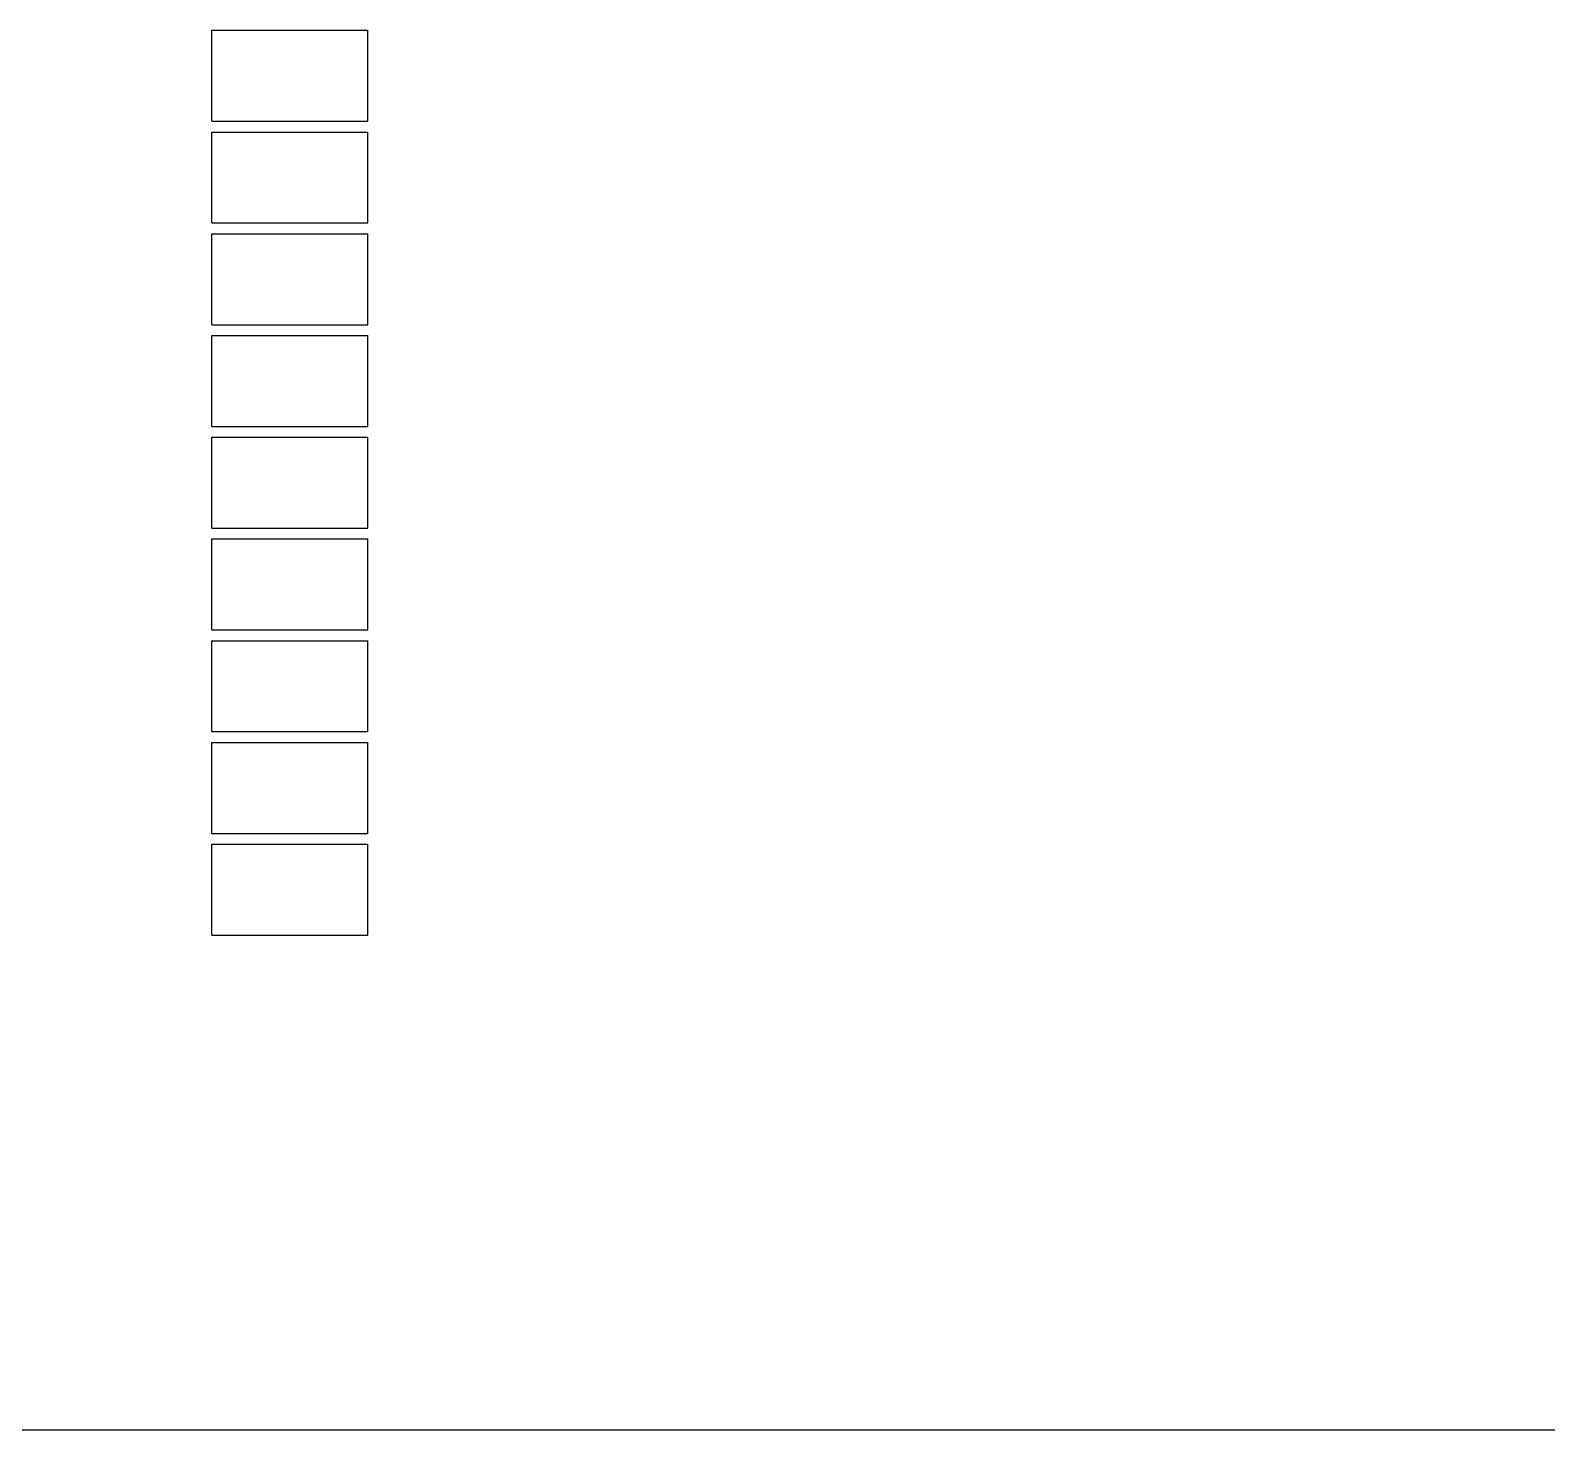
# Model space of a CAD drawing. Header units: metres. Extents: x -45 to 241, y 0 to 388.
# Drawn here: x 99.7 to 169.8, y 70 to 134.6 of the extents above; entities that cross this region are included whole.
import ezdxf

# ---------------------------------------------------------------- set-up
doc = ezdxf.new("R2010")
doc.units = ezdxf.units.M

msp = doc.modelspace()

# ---------------------------------------------------------------- linework, layer by layer
for points in [[(108.123, 130.45), (108.123, 130.517), (108.123, 130.583), (108.123, 130.65), (108.123, 130.717), (108.123, 130.783), (108.123, 130.85), (108.123, 130.917), (108.123, 130.983), (108.123, 131.05), (108.123, 131.117), (108.123, 131.183), (108.123, 131.25), (108.123, 131.317), (108.123, 131.383), (108.123, 131.45), (108.123, 131.517), (108.123, 131.583), (108.123, 131.65), (108.123, 131.717), (108.123, 131.783), (108.123, 131.85), (108.123, 131.917), (108.123, 131.983), (108.123, 132.05), (108.123, 132.117), (108.123, 132.183), (108.123, 132.25), (108.123, 132.317), (108.123, 132.383), (108.123, 132.45), (108.123, 132.517), (108.123, 132.583), (108.123, 132.65), (108.123, 132.717), (108.123, 132.783), (108.123, 132.85), (108.123, 132.917), (108.123, 132.983), (108.123, 133.05), (108.123, 133.117), (108.123, 133.183), (108.123, 133.25), (108.123, 133.317), (108.123, 133.383), (108.123, 133.45), (108.123, 133.517), (108.123, 133.583), (108.123, 133.65), (108.123, 133.717), (108.123, 133.783), (108.123, 133.85), (108.123, 133.917), (108.123, 133.983), (108.123, 134.05), (108.123, 134.117), (108.123, 134.183), (108.123, 134.25), (108.123, 134.317), (108.123, 134.383), (108.123, 134.45), (108.123, 134.517), (108.123, 134.583), (108.123, 134.65)], [(108.123, 134.65), (108.237, 134.65), (108.351, 134.65), (108.466, 134.65), (108.58, 134.65), (108.694, 134.65), (108.809, 134.65), (108.923, 134.65), (109.037, 134.65), (109.152, 134.65), (109.266, 134.65), (109.38, 134.65), (109.495, 134.65), (109.609, 134.65), (109.723, 134.65), (109.838, 134.65), (109.952, 134.65), (110.066, 134.65), (110.18, 134.65), (110.295, 134.65), (110.409, 134.65), (110.523, 134.65), (110.638, 134.65), (110.752, 134.65), (110.866, 134.65), (110.981, 134.65), (111.095, 134.65), (111.209, 134.65), (111.324, 134.65), (111.438, 134.65), (111.552, 134.65), (111.667, 134.65), (111.781, 134.65), (111.895, 134.65), (112.01, 134.65), (112.124, 134.65), (112.238, 134.65), (112.353, 134.65), (112.467, 134.65), (112.581, 134.65), (112.696, 134.65), (112.81, 134.65), (112.924, 134.65), (113.039, 134.65), (113.153, 134.65), (113.267, 134.65), (113.382, 134.65), (113.496, 134.65), (113.61, 134.65), (113.725, 134.65), (113.839, 134.65), (113.953, 134.65), (114.068, 134.65), (114.182, 134.65), (114.296, 134.65), (114.411, 134.65), (114.525, 134.65), (114.639, 134.65), (114.753, 134.65), (114.868, 134.65), (114.982, 134.65), (115.096, 134.65), (115.211, 134.65), (115.325, 134.65)], [(115.325, 130.45), (115.325, 130.517), (115.325, 130.583), (115.325, 130.65), (115.325, 130.717), (115.325, 130.783), (115.325, 130.85), (115.325, 130.917), (115.325, 130.983), (115.325, 131.05), (115.325, 131.117), (115.325, 131.183), (115.325, 131.25), (115.325, 131.317), (115.325, 131.383), (115.325, 131.45), (115.325, 131.517), (115.325, 131.583), (115.325, 131.65), (115.325, 131.717), (115.325, 131.783), (115.325, 131.85), (115.325, 131.917), (115.325, 131.983), (115.325, 132.05), (115.325, 132.117), (115.325, 132.183), (115.325, 132.25), (115.325, 132.317), (115.325, 132.383), (115.325, 132.45), (115.325, 132.517), (115.325, 132.583), (115.325, 132.65), (115.325, 132.717), (115.325, 132.783), (115.325, 132.85), (115.325, 132.917), (115.325, 132.983), (115.325, 133.05), (115.325, 133.117), (115.325, 133.183), (115.325, 133.25), (115.325, 133.317), (115.325, 133.383), (115.325, 133.45), (115.325, 133.517), (115.325, 133.583), (115.325, 133.65), (115.325, 133.717), (115.325, 133.783), (115.325, 133.85), (115.325, 133.917), (115.325, 133.983), (115.325, 134.05), (115.325, 134.117), (115.325, 134.183), (115.325, 134.25), (115.325, 134.317), (115.325, 134.383), (115.325, 134.45), (115.325, 134.517), (115.325, 134.583), (115.325, 134.65)], [(108.123, 130.45), (108.237, 130.45), (108.351, 130.45), (108.466, 130.45), (108.58, 130.45), (108.694, 130.45), (108.809, 130.45), (108.923, 130.45), (109.037, 130.45), (109.152, 130.45), (109.266, 130.45), (109.38, 130.45), (109.495, 130.45), (109.609, 130.45), (109.723, 130.45), (109.838, 130.45), (109.952, 130.45), (110.066, 130.45), (110.18, 130.45), (110.295, 130.45), (110.409, 130.45), (110.523, 130.45), (110.638, 130.45), (110.752, 130.45), (110.866, 130.45), (110.981, 130.45), (111.095, 130.45), (111.209, 130.45), (111.324, 130.45), (111.438, 130.45), (111.552, 130.45), (111.667, 130.45), (111.781, 130.45), (111.895, 130.45), (112.01, 130.45), (112.124, 130.45), (112.238, 130.45), (112.353, 130.45), (112.467, 130.45), (112.581, 130.45), (112.696, 130.45), (112.81, 130.45), (112.924, 130.45), (113.039, 130.45), (113.153, 130.45), (113.267, 130.45), (113.382, 130.45), (113.496, 130.45), (113.61, 130.45), (113.725, 130.45), (113.839, 130.45), (113.953, 130.45), (114.068, 130.45), (114.182, 130.45), (114.296, 130.45), (114.411, 130.45), (114.525, 130.45), (114.639, 130.45), (114.753, 130.45), (114.868, 130.45), (114.982, 130.45), (115.096, 130.45), (115.211, 130.45), (115.325, 130.45)], [(108.123, 125.75), (108.123, 125.817), (108.123, 125.883), (108.123, 125.95), (108.123, 126.017), (108.123, 126.083), (108.123, 126.15), (108.123, 126.217), (108.123, 126.283), (108.123, 126.35), (108.123, 126.417), (108.123, 126.483), (108.123, 126.55), (108.123, 126.617), (108.123, 126.683), (108.123, 126.75), (108.123, 126.817), (108.123, 126.883), (108.123, 126.95), (108.123, 127.017), (108.123, 127.083), (108.123, 127.15), (108.123, 127.217), (108.123, 127.283), (108.123, 127.35), (108.123, 127.417), (108.123, 127.483), (108.123, 127.55), (108.123, 127.617), (108.123, 127.683), (108.123, 127.75), (108.123, 127.817), (108.123, 127.883), (108.123, 127.95), (108.123, 128.017), (108.123, 128.083), (108.123, 128.15), (108.123, 128.217), (108.123, 128.283), (108.123, 128.35), (108.123, 128.417), (108.123, 128.483), (108.123, 128.55), (108.123, 128.617), (108.123, 128.683), (108.123, 128.75), (108.123, 128.817), (108.123, 128.883), (108.123, 128.95), (108.123, 129.017), (108.123, 129.083), (108.123, 129.15), (108.123, 129.217), (108.123, 129.283), (108.123, 129.35), (108.123, 129.417), (108.123, 129.483), (108.123, 129.55), (108.123, 129.617), (108.123, 129.683), (108.123, 129.75), (108.123, 129.817), (108.123, 129.883), (108.123, 129.95)], [(108.123, 129.95), (108.237, 129.95), (108.351, 129.95), (108.466, 129.95), (108.58, 129.95), (108.694, 129.95), (108.809, 129.95), (108.923, 129.95), (109.037, 129.95), (109.152, 129.95), (109.266, 129.95), (109.38, 129.95), (109.495, 129.95), (109.609, 129.95), (109.723, 129.95), (109.838, 129.95), (109.952, 129.95), (110.066, 129.95), (110.18, 129.95), (110.295, 129.95), (110.409, 129.95), (110.523, 129.95), (110.638, 129.95), (110.752, 129.95), (110.866, 129.95), (110.981, 129.95), (111.095, 129.95), (111.209, 129.95), (111.324, 129.95), (111.438, 129.95), (111.552, 129.95), (111.667, 129.95), (111.781, 129.95), (111.895, 129.95), (112.01, 129.95), (112.124, 129.95), (112.238, 129.95), (112.353, 129.95), (112.467, 129.95), (112.581, 129.95), (112.696, 129.95), (112.81, 129.95), (112.924, 129.95), (113.039, 129.95), (113.153, 129.95), (113.267, 129.95), (113.382, 129.95), (113.496, 129.95), (113.61, 129.95), (113.725, 129.95), (113.839, 129.95), (113.953, 129.95), (114.068, 129.95), (114.182, 129.95), (114.296, 129.95), (114.411, 129.95), (114.525, 129.95), (114.639, 129.95), (114.753, 129.95), (114.868, 129.95), (114.982, 129.95), (115.096, 129.95), (115.211, 129.95), (115.325, 129.95)], [(115.325, 125.75), (115.325, 125.817), (115.325, 125.883), (115.325, 125.95), (115.325, 126.017), (115.325, 126.083), (115.325, 126.15), (115.325, 126.217), (115.325, 126.283), (115.325, 126.35), (115.325, 126.417), (115.325, 126.483), (115.325, 126.55), (115.325, 126.617), (115.325, 126.683), (115.325, 126.75), (115.325, 126.817), (115.325, 126.883), (115.325, 126.95), (115.325, 127.017), (115.325, 127.083), (115.325, 127.15), (115.325, 127.217), (115.325, 127.283), (115.325, 127.35), (115.325, 127.417), (115.325, 127.483), (115.325, 127.55), (115.325, 127.617), (115.325, 127.683), (115.325, 127.75), (115.325, 127.817), (115.325, 127.883), (115.325, 127.95), (115.325, 128.017), (115.325, 128.083), (115.325, 128.15), (115.325, 128.217), (115.325, 128.283), (115.325, 128.35), (115.325, 128.417), (115.325, 128.483), (115.325, 128.55), (115.325, 128.617), (115.325, 128.683), (115.325, 128.75), (115.325, 128.817), (115.325, 128.883), (115.325, 128.95), (115.325, 129.017), (115.325, 129.083), (115.325, 129.15), (115.325, 129.217), (115.325, 129.283), (115.325, 129.35), (115.325, 129.417), (115.325, 129.483), (115.325, 129.55), (115.325, 129.617), (115.325, 129.683), (115.325, 129.75), (115.325, 129.817), (115.325, 129.883), (115.325, 129.95)], [(108.123, 125.75), (108.237, 125.75), (108.351, 125.75), (108.466, 125.75), (108.58, 125.75), (108.694, 125.75), (108.809, 125.75), (108.923, 125.75), (109.037, 125.75), (109.152, 125.75), (109.266, 125.75), (109.38, 125.75), (109.495, 125.75), (109.609, 125.75), (109.723, 125.75), (109.838, 125.75), (109.952, 125.75), (110.066, 125.75), (110.18, 125.75), (110.295, 125.75), (110.409, 125.75), (110.523, 125.75), (110.638, 125.75), (110.752, 125.75), (110.866, 125.75), (110.981, 125.75), (111.095, 125.75), (111.209, 125.75), (111.324, 125.75), (111.438, 125.75), (111.552, 125.75), (111.667, 125.75), (111.781, 125.75), (111.895, 125.75), (112.01, 125.75), (112.124, 125.75), (112.238, 125.75), (112.353, 125.75), (112.467, 125.75), (112.581, 125.75), (112.696, 125.75), (112.81, 125.75), (112.924, 125.75), (113.039, 125.75), (113.153, 125.75), (113.267, 125.75), (113.382, 125.75), (113.496, 125.75), (113.61, 125.75), (113.725, 125.75), (113.839, 125.75), (113.953, 125.75), (114.068, 125.75), (114.182, 125.75), (114.296, 125.75), (114.411, 125.75), (114.525, 125.75), (114.639, 125.75), (114.753, 125.75), (114.868, 125.75), (114.982, 125.75), (115.096, 125.75), (115.211, 125.75), (115.325, 125.75)], [(108.123, 121.05), (108.123, 121.117), (108.123, 121.183), (108.123, 121.25), (108.123, 121.317), (108.123, 121.383), (108.123, 121.45), (108.123, 121.517), (108.123, 121.583), (108.123, 121.65), (108.123, 121.717), (108.123, 121.783), (108.123, 121.85), (108.123, 121.917), (108.123, 121.983), (108.123, 122.05), (108.123, 122.117), (108.123, 122.183), (108.123, 122.25), (108.123, 122.317), (108.123, 122.383), (108.123, 122.45), (108.123, 122.517), (108.123, 122.583), (108.123, 122.65), (108.123, 122.717), (108.123, 122.783), (108.123, 122.85), (108.123, 122.917), (108.123, 122.983), (108.123, 123.05), (108.123, 123.117), (108.123, 123.183), (108.123, 123.25), (108.123, 123.317), (108.123, 123.383), (108.123, 123.45), (108.123, 123.517), (108.123, 123.583), (108.123, 123.65), (108.123, 123.717), (108.123, 123.783), (108.123, 123.85), (108.123, 123.917), (108.123, 123.983), (108.123, 124.05), (108.123, 124.117), (108.123, 124.183), (108.123, 124.25), (108.123, 124.317), (108.123, 124.383), (108.123, 124.45), (108.123, 124.517), (108.123, 124.583), (108.123, 124.65), (108.123, 124.717), (108.123, 124.783), (108.123, 124.85), (108.123, 124.917), (108.123, 124.983), (108.123, 125.05), (108.123, 125.117), (108.123, 125.183), (108.123, 125.25)], [(108.123, 125.25), (108.237, 125.25), (108.351, 125.25), (108.466, 125.25), (108.58, 125.25), (108.694, 125.25), (108.809, 125.25), (108.923, 125.25), (109.037, 125.25), (109.152, 125.25), (109.266, 125.25), (109.38, 125.25), (109.495, 125.25), (109.609, 125.25), (109.723, 125.25), (109.838, 125.25), (109.952, 125.25), (110.066, 125.25), (110.18, 125.25), (110.295, 125.25), (110.409, 125.25), (110.523, 125.25), (110.638, 125.25), (110.752, 125.25), (110.866, 125.25), (110.981, 125.25), (111.095, 125.25), (111.209, 125.25), (111.324, 125.25), (111.438, 125.25), (111.552, 125.25), (111.667, 125.25), (111.781, 125.25), (111.895, 125.25), (112.01, 125.25), (112.124, 125.25), (112.238, 125.25), (112.353, 125.25), (112.467, 125.25), (112.581, 125.25), (112.696, 125.25), (112.81, 125.25), (112.924, 125.25), (113.039, 125.25), (113.153, 125.25), (113.267, 125.25), (113.382, 125.25), (113.496, 125.25), (113.61, 125.25), (113.725, 125.25), (113.839, 125.25), (113.953, 125.25), (114.068, 125.25), (114.182, 125.25), (114.296, 125.25), (114.411, 125.25), (114.525, 125.25), (114.639, 125.25), (114.753, 125.25), (114.868, 125.25), (114.982, 125.25), (115.096, 125.25), (115.211, 125.25), (115.325, 125.25)], [(115.325, 121.05), (115.325, 121.117), (115.325, 121.183), (115.325, 121.25), (115.325, 121.317), (115.325, 121.383), (115.325, 121.45), (115.325, 121.517), (115.325, 121.583), (115.325, 121.65), (115.325, 121.717), (115.325, 121.783), (115.325, 121.85), (115.325, 121.917), (115.325, 121.983), (115.325, 122.05), (115.325, 122.117), (115.325, 122.183), (115.325, 122.25), (115.325, 122.317), (115.325, 122.383), (115.325, 122.45), (115.325, 122.517), (115.325, 122.583), (115.325, 122.65), (115.325, 122.717), (115.325, 122.783), (115.325, 122.85), (115.325, 122.917), (115.325, 122.983), (115.325, 123.05), (115.325, 123.117), (115.325, 123.183), (115.325, 123.25), (115.325, 123.317), (115.325, 123.383), (115.325, 123.45), (115.325, 123.517), (115.325, 123.583), (115.325, 123.65), (115.325, 123.717), (115.325, 123.783), (115.325, 123.85), (115.325, 123.917), (115.325, 123.983), (115.325, 124.05), (115.325, 124.117), (115.325, 124.183), (115.325, 124.25), (115.325, 124.317), (115.325, 124.383), (115.325, 124.45), (115.325, 124.517), (115.325, 124.583), (115.325, 124.65), (115.325, 124.717), (115.325, 124.783), (115.325, 124.85), (115.325, 124.917), (115.325, 124.983), (115.325, 125.05), (115.325, 125.117), (115.325, 125.183), (115.325, 125.25)], [(108.123, 121.05), (108.237, 121.05), (108.351, 121.05), (108.466, 121.05), (108.58, 121.05), (108.694, 121.05), (108.809, 121.05), (108.923, 121.05), (109.037, 121.05), (109.152, 121.05), (109.266, 121.05), (109.38, 121.05), (109.495, 121.05), (109.609, 121.05), (109.723, 121.05), (109.838, 121.05), (109.952, 121.05), (110.066, 121.05), (110.18, 121.05), (110.295, 121.05), (110.409, 121.05), (110.523, 121.05), (110.638, 121.05), (110.752, 121.05), (110.866, 121.05), (110.981, 121.05), (111.095, 121.05), (111.209, 121.05), (111.324, 121.05), (111.438, 121.05), (111.552, 121.05), (111.667, 121.05), (111.781, 121.05), (111.895, 121.05), (112.01, 121.05), (112.124, 121.05), (112.238, 121.05), (112.353, 121.05), (112.467, 121.05), (112.581, 121.05), (112.696, 121.05), (112.81, 121.05), (112.924, 121.05), (113.039, 121.05), (113.153, 121.05), (113.267, 121.05), (113.382, 121.05), (113.496, 121.05), (113.61, 121.05), (113.725, 121.05), (113.839, 121.05), (113.953, 121.05), (114.068, 121.05), (114.182, 121.05), (114.296, 121.05), (114.411, 121.05), (114.525, 121.05), (114.639, 121.05), (114.753, 121.05), (114.868, 121.05), (114.982, 121.05), (115.096, 121.05), (115.211, 121.05), (115.325, 121.05)], [(108.123, 116.35), (108.123, 116.417), (108.123, 116.483), (108.123, 116.55), (108.123, 116.617), (108.123, 116.683), (108.123, 116.75), (108.123, 116.817), (108.123, 116.883), (108.123, 116.95), (108.123, 117.017), (108.123, 117.083), (108.123, 117.15), (108.123, 117.217), (108.123, 117.283), (108.123, 117.35), (108.123, 117.417), (108.123, 117.483), (108.123, 117.55), (108.123, 117.617), (108.123, 117.683), (108.123, 117.75), (108.123, 117.817), (108.123, 117.883), (108.123, 117.95), (108.123, 118.017), (108.123, 118.083), (108.123, 118.15), (108.123, 118.217), (108.123, 118.283), (108.123, 118.35), (108.123, 118.417), (108.123, 118.483), (108.123, 118.55), (108.123, 118.617), (108.123, 118.683), (108.123, 118.75), (108.123, 118.817), (108.123, 118.883), (108.123, 118.95), (108.123, 119.017), (108.123, 119.083), (108.123, 119.15), (108.123, 119.217), (108.123, 119.283), (108.123, 119.35), (108.123, 119.417), (108.123, 119.483), (108.123, 119.55), (108.123, 119.617), (108.123, 119.683), (108.123, 119.75), (108.123, 119.817), (108.123, 119.883), (108.123, 119.95), (108.123, 120.017), (108.123, 120.083), (108.123, 120.15), (108.123, 120.217), (108.123, 120.283), (108.123, 120.35), (108.123, 120.417), (108.123, 120.483), (108.123, 120.55)], [(108.123, 120.55), (108.237, 120.55), (108.351, 120.55), (108.466, 120.55), (108.58, 120.55), (108.694, 120.55), (108.809, 120.55), (108.923, 120.55), (109.037, 120.55), (109.152, 120.55), (109.266, 120.55), (109.38, 120.55), (109.495, 120.55), (109.609, 120.55), (109.723, 120.55), (109.838, 120.55), (109.952, 120.55), (110.066, 120.55), (110.18, 120.55), (110.295, 120.55), (110.409, 120.55), (110.523, 120.55), (110.638, 120.55), (110.752, 120.55), (110.866, 120.55), (110.981, 120.55), (111.095, 120.55), (111.209, 120.55), (111.324, 120.55), (111.438, 120.55), (111.552, 120.55), (111.667, 120.55), (111.781, 120.55), (111.895, 120.55), (112.01, 120.55), (112.124, 120.55), (112.238, 120.55), (112.353, 120.55), (112.467, 120.55), (112.581, 120.55), (112.696, 120.55), (112.81, 120.55), (112.924, 120.55), (113.039, 120.55), (113.153, 120.55), (113.267, 120.55), (113.382, 120.55), (113.496, 120.55), (113.61, 120.55), (113.725, 120.55), (113.839, 120.55), (113.953, 120.55), (114.068, 120.55), (114.182, 120.55), (114.296, 120.55), (114.411, 120.55), (114.525, 120.55), (114.639, 120.55), (114.753, 120.55), (114.868, 120.55), (114.982, 120.55), (115.096, 120.55), (115.211, 120.55), (115.325, 120.55)], [(115.325, 116.35), (115.325, 116.417), (115.325, 116.483), (115.325, 116.55), (115.325, 116.617), (115.325, 116.683), (115.325, 116.75), (115.325, 116.817), (115.325, 116.883), (115.325, 116.95), (115.325, 117.017), (115.325, 117.083), (115.325, 117.15), (115.325, 117.217), (115.325, 117.283), (115.325, 117.35), (115.325, 117.417), (115.325, 117.483), (115.325, 117.55), (115.325, 117.617), (115.325, 117.683), (115.325, 117.75), (115.325, 117.817), (115.325, 117.883), (115.325, 117.95), (115.325, 118.017), (115.325, 118.083), (115.325, 118.15), (115.325, 118.217), (115.325, 118.283), (115.325, 118.35), (115.325, 118.417), (115.325, 118.483), (115.325, 118.55), (115.325, 118.617), (115.325, 118.683), (115.325, 118.75), (115.325, 118.817), (115.325, 118.883), (115.325, 118.95), (115.325, 119.017), (115.325, 119.083), (115.325, 119.15), (115.325, 119.217), (115.325, 119.283), (115.325, 119.35), (115.325, 119.417), (115.325, 119.483), (115.325, 119.55), (115.325, 119.617), (115.325, 119.683), (115.325, 119.75), (115.325, 119.817), (115.325, 119.883), (115.325, 119.95), (115.325, 120.017), (115.325, 120.083), (115.325, 120.15), (115.325, 120.217), (115.325, 120.283), (115.325, 120.35), (115.325, 120.417), (115.325, 120.483), (115.325, 120.55)], [(108.123, 116.35), (108.237, 116.35), (108.351, 116.35), (108.466, 116.35), (108.58, 116.35), (108.694, 116.35), (108.809, 116.35), (108.923, 116.35), (109.037, 116.35), (109.152, 116.35), (109.266, 116.35), (109.38, 116.35), (109.495, 116.35), (109.609, 116.35), (109.723, 116.35), (109.838, 116.35), (109.952, 116.35), (110.066, 116.35), (110.18, 116.35), (110.295, 116.35), (110.409, 116.35), (110.523, 116.35), (110.638, 116.35), (110.752, 116.35), (110.866, 116.35), (110.981, 116.35), (111.095, 116.35), (111.209, 116.35), (111.324, 116.35), (111.438, 116.35), (111.552, 116.35), (111.667, 116.35), (111.781, 116.35), (111.895, 116.35), (112.01, 116.35), (112.124, 116.35), (112.238, 116.35), (112.353, 116.35), (112.467, 116.35), (112.581, 116.35), (112.696, 116.35), (112.81, 116.35), (112.924, 116.35), (113.039, 116.35), (113.153, 116.35), (113.267, 116.35), (113.382, 116.35), (113.496, 116.35), (113.61, 116.35), (113.725, 116.35), (113.839, 116.35), (113.953, 116.35), (114.068, 116.35), (114.182, 116.35), (114.296, 116.35), (114.411, 116.35), (114.525, 116.35), (114.639, 116.35), (114.753, 116.35), (114.868, 116.35), (114.982, 116.35), (115.096, 116.35), (115.211, 116.35), (115.325, 116.35)], [(108.123, 111.65), (108.123, 111.717), (108.123, 111.783), (108.123, 111.85), (108.123, 111.917), (108.123, 111.983), (108.123, 112.05), (108.123, 112.117), (108.123, 112.183), (108.123, 112.25), (108.123, 112.317), (108.123, 112.383), (108.123, 112.45), (108.123, 112.517), (108.123, 112.583), (108.123, 112.65), (108.123, 112.717), (108.123, 112.783), (108.123, 112.85), (108.123, 112.917), (108.123, 112.983), (108.123, 113.05), (108.123, 113.117), (108.123, 113.183), (108.123, 113.25), (108.123, 113.317), (108.123, 113.383), (108.123, 113.45), (108.123, 113.517), (108.123, 113.583), (108.123, 113.65), (108.123, 113.717), (108.123, 113.783), (108.123, 113.85), (108.123, 113.917), (108.123, 113.983), (108.123, 114.05), (108.123, 114.117), (108.123, 114.183), (108.123, 114.25), (108.123, 114.317), (108.123, 114.383), (108.123, 114.45), (108.123, 114.517), (108.123, 114.583), (108.123, 114.65), (108.123, 114.717), (108.123, 114.783), (108.123, 114.85), (108.123, 114.917), (108.123, 114.983), (108.123, 115.05), (108.123, 115.117), (108.123, 115.183), (108.123, 115.25), (108.123, 115.317), (108.123, 115.383), (108.123, 115.45), (108.123, 115.517), (108.123, 115.583), (108.123, 115.65), (108.123, 115.717), (108.123, 115.783), (108.123, 115.85)], [(108.123, 115.85), (108.237, 115.85), (108.351, 115.85), (108.466, 115.85), (108.58, 115.85), (108.694, 115.85), (108.809, 115.85), (108.923, 115.85), (109.037, 115.85), (109.152, 115.85), (109.266, 115.85), (109.38, 115.85), (109.495, 115.85), (109.609, 115.85), (109.723, 115.85), (109.838, 115.85), (109.952, 115.85), (110.066, 115.85), (110.18, 115.85), (110.295, 115.85), (110.409, 115.85), (110.523, 115.85), (110.638, 115.85), (110.752, 115.85), (110.866, 115.85), (110.981, 115.85), (111.095, 115.85), (111.209, 115.85), (111.324, 115.85), (111.438, 115.85), (111.552, 115.85), (111.667, 115.85), (111.781, 115.85), (111.895, 115.85), (112.01, 115.85), (112.124, 115.85), (112.238, 115.85), (112.353, 115.85), (112.467, 115.85), (112.581, 115.85), (112.696, 115.85), (112.81, 115.85), (112.924, 115.85), (113.039, 115.85), (113.153, 115.85), (113.267, 115.85), (113.382, 115.85), (113.496, 115.85), (113.61, 115.85), (113.725, 115.85), (113.839, 115.85), (113.953, 115.85), (114.068, 115.85), (114.182, 115.85), (114.296, 115.85), (114.411, 115.85), (114.525, 115.85), (114.639, 115.85), (114.753, 115.85), (114.868, 115.85), (114.982, 115.85), (115.096, 115.85), (115.211, 115.85), (115.325, 115.85)], [(115.325, 111.65), (115.325, 111.717), (115.325, 111.783), (115.325, 111.85), (115.325, 111.917), (115.325, 111.983), (115.325, 112.05), (115.325, 112.117), (115.325, 112.183), (115.325, 112.25), (115.325, 112.317), (115.325, 112.383), (115.325, 112.45), (115.325, 112.517), (115.325, 112.583), (115.325, 112.65), (115.325, 112.717), (115.325, 112.783), (115.325, 112.85), (115.325, 112.917), (115.325, 112.983), (115.325, 113.05), (115.325, 113.117), (115.325, 113.183), (115.325, 113.25), (115.325, 113.317), (115.325, 113.383), (115.325, 113.45), (115.325, 113.517), (115.325, 113.583), (115.325, 113.65), (115.325, 113.717), (115.325, 113.783), (115.325, 113.85), (115.325, 113.917), (115.325, 113.983), (115.325, 114.05), (115.325, 114.117), (115.325, 114.183), (115.325, 114.25), (115.325, 114.317), (115.325, 114.383), (115.325, 114.45), (115.325, 114.517), (115.325, 114.583), (115.325, 114.65), (115.325, 114.717), (115.325, 114.783), (115.325, 114.85), (115.325, 114.917), (115.325, 114.983), (115.325, 115.05), (115.325, 115.117), (115.325, 115.183), (115.325, 115.25), (115.325, 115.317), (115.325, 115.383), (115.325, 115.45), (115.325, 115.517), (115.325, 115.583), (115.325, 115.65), (115.325, 115.717), (115.325, 115.783), (115.325, 115.85)], [(108.123, 111.65), (108.237, 111.65), (108.351, 111.65), (108.466, 111.65), (108.58, 111.65), (108.694, 111.65), (108.809, 111.65), (108.923, 111.65), (109.037, 111.65), (109.152, 111.65), (109.266, 111.65), (109.38, 111.65), (109.495, 111.65), (109.609, 111.65), (109.723, 111.65), (109.838, 111.65), (109.952, 111.65), (110.066, 111.65), (110.18, 111.65), (110.295, 111.65), (110.409, 111.65), (110.523, 111.65), (110.638, 111.65), (110.752, 111.65), (110.866, 111.65), (110.981, 111.65), (111.095, 111.65), (111.209, 111.65), (111.324, 111.65), (111.438, 111.65), (111.552, 111.65), (111.667, 111.65), (111.781, 111.65), (111.895, 111.65), (112.01, 111.65), (112.124, 111.65), (112.238, 111.65), (112.353, 111.65), (112.467, 111.65), (112.581, 111.65), (112.696, 111.65), (112.81, 111.65), (112.924, 111.65), (113.039, 111.65), (113.153, 111.65), (113.267, 111.65), (113.382, 111.65), (113.496, 111.65), (113.61, 111.65), (113.725, 111.65), (113.839, 111.65), (113.953, 111.65), (114.068, 111.65), (114.182, 111.65), (114.296, 111.65), (114.411, 111.65), (114.525, 111.65), (114.639, 111.65), (114.753, 111.65), (114.868, 111.65), (114.982, 111.65), (115.096, 111.65), (115.211, 111.65), (115.325, 111.65)], [(108.123, 106.95), (108.123, 107.017), (108.123, 107.083), (108.123, 107.15), (108.123, 107.217), (108.123, 107.283), (108.123, 107.35), (108.123, 107.417), (108.123, 107.483), (108.123, 107.55), (108.123, 107.617), (108.123, 107.683), (108.123, 107.75), (108.123, 107.817), (108.123, 107.883), (108.123, 107.95), (108.123, 108.017), (108.123, 108.083), (108.123, 108.15), (108.123, 108.217), (108.123, 108.283), (108.123, 108.35), (108.123, 108.417), (108.123, 108.483), (108.123, 108.55), (108.123, 108.617), (108.123, 108.683), (108.123, 108.75), (108.123, 108.817), (108.123, 108.883), (108.123, 108.95), (108.123, 109.017), (108.123, 109.083), (108.123, 109.15), (108.123, 109.217), (108.123, 109.283), (108.123, 109.35), (108.123, 109.417), (108.123, 109.483), (108.123, 109.55), (108.123, 109.617), (108.123, 109.683), (108.123, 109.75), (108.123, 109.817), (108.123, 109.883), (108.123, 109.95), (108.123, 110.017), (108.123, 110.083), (108.123, 110.15), (108.123, 110.217), (108.123, 110.283), (108.123, 110.35), (108.123, 110.417), (108.123, 110.483), (108.123, 110.55), (108.123, 110.617), (108.123, 110.683), (108.123, 110.75), (108.123, 110.817), (108.123, 110.883), (108.123, 110.95), (108.123, 111.017), (108.123, 111.083), (108.123, 111.15)], [(108.123, 111.15), (108.237, 111.15), (108.351, 111.15), (108.466, 111.15), (108.58, 111.15), (108.694, 111.15), (108.809, 111.15), (108.923, 111.15), (109.037, 111.15), (109.152, 111.15), (109.266, 111.15), (109.38, 111.15), (109.495, 111.15), (109.609, 111.15), (109.723, 111.15), (109.838, 111.15), (109.952, 111.15), (110.066, 111.15), (110.18, 111.15), (110.295, 111.15), (110.409, 111.15), (110.523, 111.15), (110.638, 111.15), (110.752, 111.15), (110.866, 111.15), (110.981, 111.15), (111.095, 111.15), (111.209, 111.15), (111.324, 111.15), (111.438, 111.15), (111.552, 111.15), (111.667, 111.15), (111.781, 111.15), (111.895, 111.15), (112.01, 111.15), (112.124, 111.15), (112.238, 111.15), (112.353, 111.15), (112.467, 111.15), (112.581, 111.15), (112.696, 111.15), (112.81, 111.15), (112.924, 111.15), (113.039, 111.15), (113.153, 111.15), (113.267, 111.15), (113.382, 111.15), (113.496, 111.15), (113.61, 111.15), (113.725, 111.15), (113.839, 111.15), (113.953, 111.15), (114.068, 111.15), (114.182, 111.15), (114.296, 111.15), (114.411, 111.15), (114.525, 111.15), (114.639, 111.15), (114.753, 111.15), (114.868, 111.15), (114.982, 111.15), (115.096, 111.15), (115.211, 111.15), (115.325, 111.15)], [(115.325, 106.95), (115.325, 107.017), (115.325, 107.083), (115.325, 107.15), (115.325, 107.217), (115.325, 107.283), (115.325, 107.35), (115.325, 107.417), (115.325, 107.483), (115.325, 107.55), (115.325, 107.617), (115.325, 107.683), (115.325, 107.75), (115.325, 107.817), (115.325, 107.883), (115.325, 107.95), (115.325, 108.017), (115.325, 108.083), (115.325, 108.15), (115.325, 108.217), (115.325, 108.283), (115.325, 108.35), (115.325, 108.417), (115.325, 108.483), (115.325, 108.55), (115.325, 108.617), (115.325, 108.683), (115.325, 108.75), (115.325, 108.817), (115.325, 108.883), (115.325, 108.95), (115.325, 109.017), (115.325, 109.083), (115.325, 109.15), (115.325, 109.217), (115.325, 109.283), (115.325, 109.35), (115.325, 109.417), (115.325, 109.483), (115.325, 109.55), (115.325, 109.617), (115.325, 109.683), (115.325, 109.75), (115.325, 109.817), (115.325, 109.883), (115.325, 109.95), (115.325, 110.017), (115.325, 110.083), (115.325, 110.15), (115.325, 110.217), (115.325, 110.283), (115.325, 110.35), (115.325, 110.417), (115.325, 110.483), (115.325, 110.55), (115.325, 110.617), (115.325, 110.683), (115.325, 110.75), (115.325, 110.817), (115.325, 110.883), (115.325, 110.95), (115.325, 111.017), (115.325, 111.083), (115.325, 111.15)], [(108.123, 106.95), (108.237, 106.95), (108.351, 106.95), (108.466, 106.95), (108.58, 106.95), (108.694, 106.95), (108.809, 106.95), (108.923, 106.95), (109.037, 106.95), (109.152, 106.95), (109.266, 106.95), (109.38, 106.95), (109.495, 106.95), (109.609, 106.95), (109.723, 106.95), (109.838, 106.95), (109.952, 106.95), (110.066, 106.95), (110.18, 106.95), (110.295, 106.95), (110.409, 106.95), (110.523, 106.95), (110.638, 106.95), (110.752, 106.95), (110.866, 106.95), (110.981, 106.95), (111.095, 106.95), (111.209, 106.95), (111.324, 106.95), (111.438, 106.95), (111.552, 106.95), (111.667, 106.95), (111.781, 106.95), (111.895, 106.95), (112.01, 106.95), (112.124, 106.95), (112.238, 106.95), (112.353, 106.95), (112.467, 106.95), (112.581, 106.95), (112.696, 106.95), (112.81, 106.95), (112.924, 106.95), (113.039, 106.95), (113.153, 106.95), (113.267, 106.95), (113.382, 106.95), (113.496, 106.95), (113.61, 106.95), (113.725, 106.95), (113.839, 106.95), (113.953, 106.95), (114.068, 106.95), (114.182, 106.95), (114.296, 106.95), (114.411, 106.95), (114.525, 106.95), (114.639, 106.95), (114.753, 106.95), (114.868, 106.95), (114.982, 106.95), (115.096, 106.95), (115.211, 106.95), (115.325, 106.95)], [(108.123, 102.25), (108.123, 102.317), (108.123, 102.383), (108.123, 102.45), (108.123, 102.517), (108.123, 102.583), (108.123, 102.65), (108.123, 102.717), (108.123, 102.783), (108.123, 102.85), (108.123, 102.917), (108.123, 102.983), (108.123, 103.05), (108.123, 103.117), (108.123, 103.183), (108.123, 103.25), (108.123, 103.317), (108.123, 103.383), (108.123, 103.45), (108.123, 103.517), (108.123, 103.583), (108.123, 103.65), (108.123, 103.717), (108.123, 103.783), (108.123, 103.85), (108.123, 103.917), (108.123, 103.983), (108.123, 104.05), (108.123, 104.117), (108.123, 104.183), (108.123, 104.25), (108.123, 104.317), (108.123, 104.383), (108.123, 104.45), (108.123, 104.517), (108.123, 104.583), (108.123, 104.65), (108.123, 104.717), (108.123, 104.783), (108.123, 104.85), (108.123, 104.917), (108.123, 104.983), (108.123, 105.05), (108.123, 105.117), (108.123, 105.183), (108.123, 105.25), (108.123, 105.317), (108.123, 105.383), (108.123, 105.45), (108.123, 105.517), (108.123, 105.583), (108.123, 105.65), (108.123, 105.717), (108.123, 105.783), (108.123, 105.85), (108.123, 105.917), (108.123, 105.983), (108.123, 106.05), (108.123, 106.117), (108.123, 106.183), (108.123, 106.25), (108.123, 106.317), (108.123, 106.383), (108.123, 106.45)], [(108.123, 106.45), (108.237, 106.45), (108.351, 106.45), (108.466, 106.45), (108.58, 106.45), (108.694, 106.45), (108.809, 106.45), (108.923, 106.45), (109.037, 106.45), (109.152, 106.45), (109.266, 106.45), (109.38, 106.45), (109.495, 106.45), (109.609, 106.45), (109.723, 106.45), (109.838, 106.45), (109.952, 106.45), (110.066, 106.45), (110.18, 106.45), (110.295, 106.45), (110.409, 106.45), (110.523, 106.45), (110.638, 106.45), (110.752, 106.45), (110.866, 106.45), (110.981, 106.45), (111.095, 106.45), (111.209, 106.45), (111.324, 106.45), (111.438, 106.45), (111.552, 106.45), (111.667, 106.45), (111.781, 106.45), (111.895, 106.45), (112.01, 106.45), (112.124, 106.45), (112.238, 106.45), (112.353, 106.45), (112.467, 106.45), (112.581, 106.45), (112.696, 106.45), (112.81, 106.45), (112.924, 106.45), (113.039, 106.45), (113.153, 106.45), (113.267, 106.45), (113.382, 106.45), (113.496, 106.45), (113.61, 106.45), (113.725, 106.45), (113.839, 106.45), (113.953, 106.45), (114.068, 106.45), (114.182, 106.45), (114.296, 106.45), (114.411, 106.45), (114.525, 106.45), (114.639, 106.45), (114.753, 106.45), (114.868, 106.45), (114.982, 106.45), (115.096, 106.45), (115.211, 106.45), (115.325, 106.45)], [(115.325, 102.25), (115.325, 102.317), (115.325, 102.383), (115.325, 102.45), (115.325, 102.517), (115.325, 102.583), (115.325, 102.65), (115.325, 102.717), (115.325, 102.783), (115.325, 102.85), (115.325, 102.917), (115.325, 102.983), (115.325, 103.05), (115.325, 103.117), (115.325, 103.183), (115.325, 103.25), (115.325, 103.317), (115.325, 103.383), (115.325, 103.45), (115.325, 103.517), (115.325, 103.583), (115.325, 103.65), (115.325, 103.717), (115.325, 103.783), (115.325, 103.85), (115.325, 103.917), (115.325, 103.983), (115.325, 104.05), (115.325, 104.117), (115.325, 104.183), (115.325, 104.25), (115.325, 104.317), (115.325, 104.383), (115.325, 104.45), (115.325, 104.517), (115.325, 104.583), (115.325, 104.65), (115.325, 104.717), (115.325, 104.783), (115.325, 104.85), (115.325, 104.917), (115.325, 104.983), (115.325, 105.05), (115.325, 105.117), (115.325, 105.183), (115.325, 105.25), (115.325, 105.317), (115.325, 105.383), (115.325, 105.45), (115.325, 105.517), (115.325, 105.583), (115.325, 105.65), (115.325, 105.717), (115.325, 105.783), (115.325, 105.85), (115.325, 105.917), (115.325, 105.983), (115.325, 106.05), (115.325, 106.117), (115.325, 106.183), (115.325, 106.25), (115.325, 106.317), (115.325, 106.383), (115.325, 106.45)], [(108.123, 102.25), (108.237, 102.25), (108.351, 102.25), (108.466, 102.25), (108.58, 102.25), (108.694, 102.25), (108.809, 102.25), (108.923, 102.25), (109.037, 102.25), (109.152, 102.25), (109.266, 102.25), (109.38, 102.25), (109.495, 102.25), (109.609, 102.25), (109.723, 102.25), (109.838, 102.25), (109.952, 102.25), (110.066, 102.25), (110.18, 102.25), (110.295, 102.25), (110.409, 102.25), (110.523, 102.25), (110.638, 102.25), (110.752, 102.25), (110.866, 102.25), (110.981, 102.25), (111.095, 102.25), (111.209, 102.25), (111.324, 102.25), (111.438, 102.25), (111.552, 102.25), (111.667, 102.25), (111.781, 102.25), (111.895, 102.25), (112.01, 102.25), (112.124, 102.25), (112.238, 102.25), (112.353, 102.25), (112.467, 102.25), (112.581, 102.25), (112.696, 102.25), (112.81, 102.25), (112.924, 102.25), (113.039, 102.25), (113.153, 102.25), (113.267, 102.25), (113.382, 102.25), (113.496, 102.25), (113.61, 102.25), (113.725, 102.25), (113.839, 102.25), (113.953, 102.25), (114.068, 102.25), (114.182, 102.25), (114.296, 102.25), (114.411, 102.25), (114.525, 102.25), (114.639, 102.25), (114.753, 102.25), (114.868, 102.25), (114.982, 102.25), (115.096, 102.25), (115.211, 102.25), (115.325, 102.25)], [(108.123, 97.55), (108.123, 97.617), (108.123, 97.683), (108.123, 97.75), (108.123, 97.817), (108.123, 97.883), (108.123, 97.95), (108.123, 98.017), (108.123, 98.083), (108.123, 98.15), (108.123, 98.217), (108.123, 98.283), (108.123, 98.35), (108.123, 98.417), (108.123, 98.483), (108.123, 98.55), (108.123, 98.617), (108.123, 98.683), (108.123, 98.75), (108.123, 98.817), (108.123, 98.883), (108.123, 98.95), (108.123, 99.017), (108.123, 99.083), (108.123, 99.15), (108.123, 99.217), (108.123, 99.283), (108.123, 99.35), (108.123, 99.417), (108.123, 99.483), (108.123, 99.55), (108.123, 99.617), (108.123, 99.683), (108.123, 99.75), (108.123, 99.817), (108.123, 99.883), (108.123, 99.95), (108.123, 100.017), (108.123, 100.083), (108.123, 100.15), (108.123, 100.217), (108.123, 100.283), (108.123, 100.35), (108.123, 100.417), (108.123, 100.483), (108.123, 100.55), (108.123, 100.617), (108.123, 100.683), (108.123, 100.75), (108.123, 100.817), (108.123, 100.883), (108.123, 100.95), (108.123, 101.017), (108.123, 101.083), (108.123, 101.15), (108.123, 101.217), (108.123, 101.283), (108.123, 101.35), (108.123, 101.417), (108.123, 101.483), (108.123, 101.55), (108.123, 101.617), (108.123, 101.683), (108.123, 101.75)], [(108.123, 101.75), (108.237, 101.75), (108.351, 101.75), (108.466, 101.75), (108.58, 101.75), (108.694, 101.75), (108.809, 101.75), (108.923, 101.75), (109.037, 101.75), (109.152, 101.75), (109.266, 101.75), (109.38, 101.75), (109.495, 101.75), (109.609, 101.75), (109.723, 101.75), (109.838, 101.75), (109.952, 101.75), (110.066, 101.75), (110.18, 101.75), (110.295, 101.75), (110.409, 101.75), (110.523, 101.75), (110.638, 101.75), (110.752, 101.75), (110.866, 101.75), (110.981, 101.75), (111.095, 101.75), (111.209, 101.75), (111.324, 101.75), (111.438, 101.75), (111.552, 101.75), (111.667, 101.75), (111.781, 101.75), (111.895, 101.75), (112.01, 101.75), (112.124, 101.75), (112.238, 101.75), (112.353, 101.75), (112.467, 101.75), (112.581, 101.75), (112.696, 101.75), (112.81, 101.75), (112.924, 101.75), (113.039, 101.75), (113.153, 101.75), (113.267, 101.75), (113.382, 101.75), (113.496, 101.75), (113.61, 101.75), (113.725, 101.75), (113.839, 101.75), (113.953, 101.75), (114.068, 101.75), (114.182, 101.75), (114.296, 101.75), (114.411, 101.75), (114.525, 101.75), (114.639, 101.75), (114.753, 101.75), (114.868, 101.75), (114.982, 101.75), (115.096, 101.75), (115.211, 101.75), (115.325, 101.75)], [(115.325, 97.55), (115.325, 97.617), (115.325, 97.683), (115.325, 97.75), (115.325, 97.817), (115.325, 97.883), (115.325, 97.95), (115.325, 98.017), (115.325, 98.083), (115.325, 98.15), (115.325, 98.217), (115.325, 98.283), (115.325, 98.35), (115.325, 98.417), (115.325, 98.483), (115.325, 98.55), (115.325, 98.617), (115.325, 98.683), (115.325, 98.75), (115.325, 98.817), (115.325, 98.883), (115.325, 98.95), (115.325, 99.017), (115.325, 99.083), (115.325, 99.15), (115.325, 99.217), (115.325, 99.283), (115.325, 99.35), (115.325, 99.417), (115.325, 99.483), (115.325, 99.55), (115.325, 99.617), (115.325, 99.683), (115.325, 99.75), (115.325, 99.817), (115.325, 99.883), (115.325, 99.95), (115.325, 100.017), (115.325, 100.083), (115.325, 100.15), (115.325, 100.217), (115.325, 100.283), (115.325, 100.35), (115.325, 100.417), (115.325, 100.483), (115.325, 100.55), (115.325, 100.617), (115.325, 100.683), (115.325, 100.75), (115.325, 100.817), (115.325, 100.883), (115.325, 100.95), (115.325, 101.017), (115.325, 101.083), (115.325, 101.15), (115.325, 101.217), (115.325, 101.283), (115.325, 101.35), (115.325, 101.417), (115.325, 101.483), (115.325, 101.55), (115.325, 101.617), (115.325, 101.683), (115.325, 101.75)], [(108.123, 97.55), (108.237, 97.55), (108.351, 97.55), (108.466, 97.55), (108.58, 97.55), (108.694, 97.55), (108.809, 97.55), (108.923, 97.55), (109.037, 97.55), (109.152, 97.55), (109.266, 97.55), (109.38, 97.55), (109.495, 97.55), (109.609, 97.55), (109.723, 97.55), (109.838, 97.55), (109.952, 97.55), (110.066, 97.55), (110.18, 97.55), (110.295, 97.55), (110.409, 97.55), (110.523, 97.55), (110.638, 97.55), (110.752, 97.55), (110.866, 97.55), (110.981, 97.55), (111.095, 97.55), (111.209, 97.55), (111.324, 97.55), (111.438, 97.55), (111.552, 97.55), (111.667, 97.55), (111.781, 97.55), (111.895, 97.55), (112.01, 97.55), (112.124, 97.55), (112.238, 97.55), (112.353, 97.55), (112.467, 97.55), (112.581, 97.55), (112.696, 97.55), (112.81, 97.55), (112.924, 97.55), (113.039, 97.55), (113.153, 97.55), (113.267, 97.55), (113.382, 97.55), (113.496, 97.55), (113.61, 97.55), (113.725, 97.55), (113.839, 97.55), (113.953, 97.55), (114.068, 97.55), (114.182, 97.55), (114.296, 97.55), (114.411, 97.55), (114.525, 97.55), (114.639, 97.55), (114.753, 97.55), (114.868, 97.55), (114.982, 97.55), (115.096, 97.55), (115.211, 97.55), (115.325, 97.55)], [(108.123, 92.85), (108.123, 92.917), (108.123, 92.983), (108.123, 93.05), (108.123, 93.117), (108.123, 93.183), (108.123, 93.25), (108.123, 93.317), (108.123, 93.383), (108.123, 93.45), (108.123, 93.517), (108.123, 93.583), (108.123, 93.65), (108.123, 93.717), (108.123, 93.783), (108.123, 93.85), (108.123, 93.917), (108.123, 93.983), (108.123, 94.05), (108.123, 94.117), (108.123, 94.183), (108.123, 94.25), (108.123, 94.317), (108.123, 94.383), (108.123, 94.45), (108.123, 94.517), (108.123, 94.583), (108.123, 94.65), (108.123, 94.717), (108.123, 94.783), (108.123, 94.85), (108.123, 94.917), (108.123, 94.983), (108.123, 95.05), (108.123, 95.117), (108.123, 95.183), (108.123, 95.25), (108.123, 95.317), (108.123, 95.383), (108.123, 95.45), (108.123, 95.517), (108.123, 95.583), (108.123, 95.65), (108.123, 95.717), (108.123, 95.783), (108.123, 95.85), (108.123, 95.917), (108.123, 95.983), (108.123, 96.05), (108.123, 96.117), (108.123, 96.183), (108.123, 96.25), (108.123, 96.317), (108.123, 96.383), (108.123, 96.45), (108.123, 96.517), (108.123, 96.583), (108.123, 96.65), (108.123, 96.717), (108.123, 96.783), (108.123, 96.85), (108.123, 96.917), (108.123, 96.983), (108.123, 97.05)], [(108.123, 97.05), (108.237, 97.05), (108.351, 97.05), (108.466, 97.05), (108.58, 97.05), (108.694, 97.05), (108.809, 97.05), (108.923, 97.05), (109.037, 97.05), (109.152, 97.05), (109.266, 97.05), (109.38, 97.05), (109.495, 97.05), (109.609, 97.05), (109.723, 97.05), (109.838, 97.05), (109.952, 97.05), (110.066, 97.05), (110.18, 97.05), (110.295, 97.05), (110.409, 97.05), (110.523, 97.05), (110.638, 97.05), (110.752, 97.05), (110.866, 97.05), (110.981, 97.05), (111.095, 97.05), (111.209, 97.05), (111.324, 97.05), (111.438, 97.05), (111.552, 97.05), (111.667, 97.05), (111.781, 97.05), (111.895, 97.05), (112.01, 97.05), (112.124, 97.05), (112.238, 97.05), (112.353, 97.05), (112.467, 97.05), (112.581, 97.05), (112.696, 97.05), (112.81, 97.05), (112.924, 97.05), (113.039, 97.05), (113.153, 97.05), (113.267, 97.05), (113.382, 97.05), (113.496, 97.05), (113.61, 97.05), (113.725, 97.05), (113.839, 97.05), (113.953, 97.05), (114.068, 97.05), (114.182, 97.05), (114.296, 97.05), (114.411, 97.05), (114.525, 97.05), (114.639, 97.05), (114.753, 97.05), (114.868, 97.05), (114.982, 97.05), (115.096, 97.05), (115.211, 97.05), (115.325, 97.05)], [(115.325, 92.85), (115.325, 92.917), (115.325, 92.983), (115.325, 93.05), (115.325, 93.117), (115.325, 93.183), (115.325, 93.25), (115.325, 93.317), (115.325, 93.383), (115.325, 93.45), (115.325, 93.517), (115.325, 93.583), (115.325, 93.65), (115.325, 93.717), (115.325, 93.783), (115.325, 93.85), (115.325, 93.917), (115.325, 93.983), (115.325, 94.05), (115.325, 94.117), (115.325, 94.183), (115.325, 94.25), (115.325, 94.317), (115.325, 94.383), (115.325, 94.45), (115.325, 94.517), (115.325, 94.583), (115.325, 94.65), (115.325, 94.717), (115.325, 94.783), (115.325, 94.85), (115.325, 94.917), (115.325, 94.983), (115.325, 95.05), (115.325, 95.117), (115.325, 95.183), (115.325, 95.25), (115.325, 95.317), (115.325, 95.383), (115.325, 95.45), (115.325, 95.517), (115.325, 95.583), (115.325, 95.65), (115.325, 95.717), (115.325, 95.783), (115.325, 95.85), (115.325, 95.917), (115.325, 95.983), (115.325, 96.05), (115.325, 96.117), (115.325, 96.183), (115.325, 96.25), (115.325, 96.317), (115.325, 96.383), (115.325, 96.45), (115.325, 96.517), (115.325, 96.583), (115.325, 96.65), (115.325, 96.717), (115.325, 96.783), (115.325, 96.85), (115.325, 96.917), (115.325, 96.983), (115.325, 97.05)], [(108.123, 92.85), (108.237, 92.85), (108.351, 92.85), (108.466, 92.85), (108.58, 92.85), (108.694, 92.85), (108.809, 92.85), (108.923, 92.85), (109.037, 92.85), (109.152, 92.85), (109.266, 92.85), (109.38, 92.85), (109.495, 92.85), (109.609, 92.85), (109.723, 92.85), (109.838, 92.85), (109.952, 92.85), (110.066, 92.85), (110.18, 92.85), (110.295, 92.85), (110.409, 92.85), (110.523, 92.85), (110.638, 92.85), (110.752, 92.85), (110.866, 92.85), (110.981, 92.85), (111.095, 92.85), (111.209, 92.85), (111.324, 92.85), (111.438, 92.85), (111.552, 92.85), (111.667, 92.85), (111.781, 92.85), (111.895, 92.85), (112.01, 92.85), (112.124, 92.85), (112.238, 92.85), (112.353, 92.85), (112.467, 92.85), (112.581, 92.85), (112.696, 92.85), (112.81, 92.85), (112.924, 92.85), (113.039, 92.85), (113.153, 92.85), (113.267, 92.85), (113.382, 92.85), (113.496, 92.85), (113.61, 92.85), (113.725, 92.85), (113.839, 92.85), (113.953, 92.85), (114.068, 92.85), (114.182, 92.85), (114.296, 92.85), (114.411, 92.85), (114.525, 92.85), (114.639, 92.85), (114.753, 92.85), (114.868, 92.85), (114.982, 92.85), (115.096, 92.85), (115.211, 92.85), (115.325, 92.85)], [(98.914, 70), (100.521, 70), (102.127, 70), (103.733, 70), (105.34, 70), (106.946, 70), (108.552, 70), (110.159, 70), (111.765, 70), (113.371, 70), (114.978, 70), (116.584, 70), (118.19, 70), (119.797, 70), (121.403, 70), (123.01, 70), (124.616, 70), (126.222, 70), (127.829, 70), (129.435, 70), (131.041, 70), (132.648, 70), (134.254, 70), (135.86, 70), (137.467, 70), (139.073, 70), (140.679, 70), (142.286, 70), (143.892, 70), (145.498, 70), (147.105, 70), (148.711, 70), (150.317, 70), (151.924, 70), (153.53, 70), (155.137, 70), (156.743, 70), (158.349, 70), (159.956, 70), (161.562, 70), (163.168, 70), (164.775, 70), (166.381, 70), (167.987, 70), (169.594, 70), (171.2, 70)]]:
    msp.add_lwpolyline(points)

doc.saveas('drawing.dxf')
